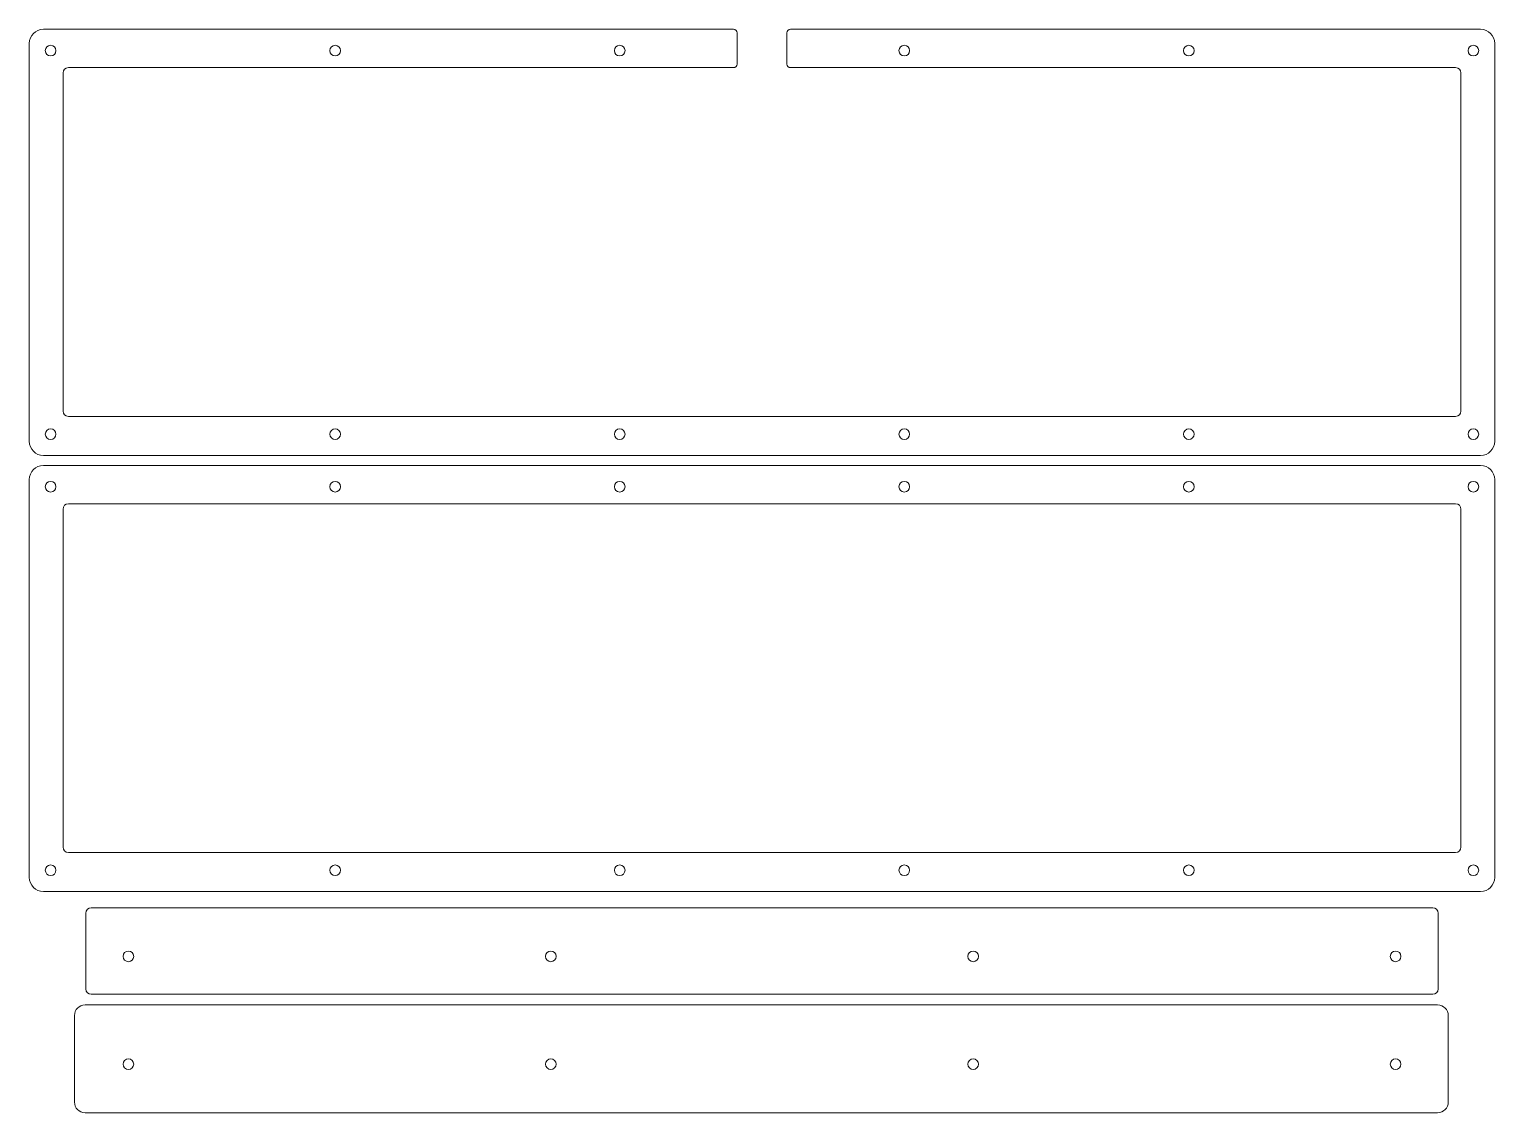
# Model space of a CAD drawing. Header units: inches. Extents: x 9.4 to 50.6, y -18.7 to 48.7.
# Drawn here: x 9.37 to 50.61, y -18.72 to 11.78 of the extents above; entities that cross this region are included whole.
import ezdxf

# ---------------------------------------------------------------- set-up
doc = ezdxf.new("R2010")
doc.units = ezdxf.units.IN
doc.header["$MEASUREMENT"] = 0
doc.layers.add('Layer 1', color=7, linetype='Continuous')

# ---------------------------------------------------------------- blocks, each defined once
blk = doc.blocks.new('block 4')
at = {"layer": 'Layer 1', "lineweight": 0}
blk.add_open_spline([(10.116, 11.183), (10.116, 11.266), (10.049, 11.333), (9.966, 11.333), (9.883, 11.333), (9.816, 11.266), (9.816, 11.183), (9.816, 11.1), (9.883, 11.033), (9.966, 11.033), (10.049, 11.033), (10.116, 11.1), (10.116, 11.183)], degree=3, knots=[0, 0, 0, 0, 1, 1, 1, 2, 2, 2, 3, 3, 3, 4, 4, 4, 4], dxfattribs=at)
blk = doc.blocks.new('block 3')
at = {"layer": 'Layer 1'}
blk.add_blockref('block 4', (0, 0), dxfattribs=at)
blk = doc.blocks.new('block 6')
at = {"layer": 'Layer 1', "lineweight": 0}
blk.add_open_spline([(18.126, 11.183), (18.126, 11.266), (18.059, 11.333), (17.976, 11.333), (17.893, 11.333), (17.826, 11.266), (17.826, 11.183), (17.826, 11.1), (17.893, 11.033), (17.976, 11.033), (18.059, 11.033), (18.126, 11.1), (18.126, 11.183)], degree=3, knots=[0, 0, 0, 0, 1, 1, 1, 2, 2, 2, 3, 3, 3, 4, 4, 4, 4], dxfattribs=at)
blk = doc.blocks.new('block 5')
at = {"layer": 'Layer 1'}
blk.add_blockref('block 6', (0, 0), dxfattribs=at)
blk = doc.blocks.new('block 8')
at = {"layer": 'Layer 1', "lineweight": 0}
blk.add_open_spline([(26.135, 11.183), (26.135, 11.266), (26.068, 11.333), (25.985, 11.333), (25.902, 11.333), (25.835, 11.266), (25.835, 11.183), (25.835, 11.1), (25.902, 11.033), (25.985, 11.033), (26.068, 11.033), (26.135, 11.1), (26.135, 11.183)], degree=3, knots=[0, 0, 0, 0, 1, 1, 1, 2, 2, 2, 3, 3, 3, 4, 4, 4, 4], dxfattribs=at)
blk = doc.blocks.new('block 7')
at = {"layer": 'Layer 1'}
blk.add_blockref('block 8', (0, 0), dxfattribs=at)
blk = doc.blocks.new('block 10')
at = {"layer": 'Layer 1', "lineweight": 0}
blk.add_open_spline([(34.145, 11.183), (34.145, 11.266), (34.078, 11.333), (33.995, 11.333), (33.912, 11.333), (33.845, 11.266), (33.845, 11.183), (33.845, 11.1), (33.912, 11.033), (33.995, 11.033), (34.078, 11.033), (34.145, 11.1), (34.145, 11.183)], degree=3, knots=[0, 0, 0, 0, 1, 1, 1, 2, 2, 2, 3, 3, 3, 4, 4, 4, 4], dxfattribs=at)
blk = doc.blocks.new('block 9')
at = {"layer": 'Layer 1'}
blk.add_blockref('block 10', (0, 0), dxfattribs=at)
blk = doc.blocks.new('block 12')
at = {"layer": 'Layer 1', "lineweight": 0}
blk.add_open_spline([(42.154, 11.183), (42.154, 11.266), (42.087, 11.333), (42.004, 11.333), (41.921, 11.333), (41.854, 11.266), (41.854, 11.183), (41.854, 11.1), (41.921, 11.033), (42.004, 11.033), (42.087, 11.033), (42.154, 11.1), (42.154, 11.183)], degree=3, knots=[0, 0, 0, 0, 1, 1, 1, 2, 2, 2, 3, 3, 3, 4, 4, 4, 4], dxfattribs=at)
blk = doc.blocks.new('block 11')
at = {"layer": 'Layer 1'}
blk.add_blockref('block 12', (0, 0), dxfattribs=at)
blk = doc.blocks.new('block 14')
at = {"layer": 'Layer 1', "lineweight": 0}
blk.add_open_spline([(50.164, 11.183), (50.164, 11.266), (50.097, 11.333), (50.014, 11.333), (49.931, 11.333), (49.864, 11.266), (49.864, 11.183), (49.864, 11.1), (49.931, 11.033), (50.014, 11.033), (50.097, 11.033), (50.164, 11.1), (50.164, 11.183)], degree=3, knots=[0, 0, 0, 0, 1, 1, 1, 2, 2, 2, 3, 3, 3, 4, 4, 4, 4], dxfattribs=at)
blk = doc.blocks.new('block 13')
at = {"layer": 'Layer 1'}
blk.add_blockref('block 14', (0, 0), dxfattribs=at)
blk = doc.blocks.new('block 16')
at = {"layer": 'Layer 1', "lineweight": 0}
blk.add_open_spline([(50.164, 0.383), (50.164, 0.466), (50.097, 0.533), (50.014, 0.533), (49.931, 0.533), (49.864, 0.466), (49.864, 0.383), (49.864, 0.3), (49.931, 0.233), (50.014, 0.233), (50.097, 0.233), (50.164, 0.3), (50.164, 0.383)], degree=3, knots=[0, 0, 0, 0, 1, 1, 1, 2, 2, 2, 3, 3, 3, 4, 4, 4, 4], dxfattribs=at)
blk = doc.blocks.new('block 15')
at = {"layer": 'Layer 1'}
blk.add_blockref('block 16', (0, 0), dxfattribs=at)
blk = doc.blocks.new('block 18')
at = {"layer": 'Layer 1', "lineweight": 0}
blk.add_open_spline([(42.154, 0.383), (42.154, 0.466), (42.087, 0.533), (42.004, 0.533), (41.921, 0.533), (41.854, 0.466), (41.854, 0.383), (41.854, 0.3), (41.921, 0.233), (42.004, 0.233), (42.087, 0.233), (42.154, 0.3), (42.154, 0.383)], degree=3, knots=[0, 0, 0, 0, 1, 1, 1, 2, 2, 2, 3, 3, 3, 4, 4, 4, 4], dxfattribs=at)
blk = doc.blocks.new('block 17')
at = {"layer": 'Layer 1'}
blk.add_blockref('block 18', (0, 0), dxfattribs=at)
blk = doc.blocks.new('block 20')
at = {"layer": 'Layer 1', "lineweight": 0}
blk.add_open_spline([(34.145, 0.383), (34.145, 0.466), (34.078, 0.533), (33.995, 0.533), (33.912, 0.533), (33.845, 0.466), (33.845, 0.383), (33.845, 0.3), (33.912, 0.233), (33.995, 0.233), (34.078, 0.233), (34.145, 0.3), (34.145, 0.383)], degree=3, knots=[0, 0, 0, 0, 1, 1, 1, 2, 2, 2, 3, 3, 3, 4, 4, 4, 4], dxfattribs=at)
blk = doc.blocks.new('block 19')
at = {"layer": 'Layer 1'}
blk.add_blockref('block 20', (0, 0), dxfattribs=at)
blk = doc.blocks.new('block 22')
at = {"layer": 'Layer 1', "lineweight": 0}
blk.add_open_spline([(26.135, 0.383), (26.135, 0.466), (26.068, 0.533), (25.985, 0.533), (25.902, 0.533), (25.835, 0.466), (25.835, 0.383), (25.835, 0.3), (25.902, 0.233), (25.985, 0.233), (26.068, 0.233), (26.135, 0.3), (26.135, 0.383)], degree=3, knots=[0, 0, 0, 0, 1, 1, 1, 2, 2, 2, 3, 3, 3, 4, 4, 4, 4], dxfattribs=at)
blk = doc.blocks.new('block 21')
at = {"layer": 'Layer 1'}
blk.add_blockref('block 22', (0, 0), dxfattribs=at)
blk = doc.blocks.new('block 24')
at = {"layer": 'Layer 1', "lineweight": 0}
blk.add_open_spline([(18.126, 0.383), (18.126, 0.466), (18.059, 0.533), (17.976, 0.533), (17.893, 0.533), (17.826, 0.466), (17.826, 0.383), (17.826, 0.3), (17.893, 0.233), (17.976, 0.233), (18.059, 0.233), (18.126, 0.3), (18.126, 0.383)], degree=3, knots=[0, 0, 0, 0, 1, 1, 1, 2, 2, 2, 3, 3, 3, 4, 4, 4, 4], dxfattribs=at)
blk = doc.blocks.new('block 23')
at = {"layer": 'Layer 1'}
blk.add_blockref('block 24', (0, 0), dxfattribs=at)
blk = doc.blocks.new('block 26')
at = {"layer": 'Layer 1', "lineweight": 0}
blk.add_open_spline([(10.116, 0.383), (10.116, 0.466), (10.049, 0.533), (9.966, 0.533), (9.883, 0.533), (9.816, 0.466), (9.816, 0.383), (9.816, 0.3), (9.883, 0.233), (9.966, 0.233), (10.049, 0.233), (10.116, 0.3), (10.116, 0.383)], degree=3, knots=[0, 0, 0, 0, 1, 1, 1, 2, 2, 2, 3, 3, 3, 4, 4, 4, 4], dxfattribs=at)
blk = doc.blocks.new('block 25')
at = {"layer": 'Layer 1'}
blk.add_blockref('block 26', (0, 0), dxfattribs=at)
blk = doc.blocks.new('block 28')
at = {"layer": 'Layer 1', "lineweight": 0}
blk.add_open_spline([(50.214, -0.217), (50.435, -0.217), (50.614, -0.038), (50.614, 0.183), (50.614, 0.183), (50.614, 11.383), (50.614, 11.383), (50.614, 11.604), (50.435, 11.783), (50.214, 11.783), (50.214, 11.783), (30.79, 11.783), (30.79, 11.783), (30.735, 11.783), (30.69, 11.738), (30.69, 11.683), (30.69, 11.683), (30.69, 10.803), (30.69, 10.803), (30.69, 10.748), (30.735, 10.703), (30.79, 10.703), (30.79, 10.703), (49.514, 10.703), (49.514, 10.703), (49.596, 10.703), (49.664, 10.636), (49.664, 10.553), (49.664, 10.553), (49.664, 1.033), (49.664, 1.033), (49.664, 0.95), (49.596, 0.883), (49.514, 0.883), (49.514, 0.883), (10.466, 0.883), (10.466, 0.883), (10.383, 0.883), (10.316, 0.95), (10.316, 1.033), (10.316, 1.033), (10.316, 10.553), (10.316, 10.553), (10.316, 10.636), (10.383, 10.703), (10.466, 10.703), (10.466, 10.703), (29.19, 10.703), (29.19, 10.703), (29.245, 10.703), (29.29, 10.748), (29.29, 10.803), (29.29, 10.803), (29.29, 11.683), (29.29, 11.683), (29.29, 11.738), (29.245, 11.783), (29.19, 11.783), (29.19, 11.783), (9.766, 11.783), (9.766, 11.783), (9.545, 11.783), (9.366, 11.604), (9.366, 11.383), (9.366, 11.383), (9.366, 0.183), (9.366, 0.183), (9.366, -0.038), (9.545, -0.217), (9.766, -0.217), (9.766, -0.217), (50.214, -0.217), (50.214, -0.217)], degree=3, knots=[0, 0, 0, 0, 1, 1, 1, 2, 2, 2, 3, 3, 3, 4, 4, 4, 5, 5, 5, 6, 6, 6, 7, 7, 7, 8, 8, 8, 9, 9, 9, 10, 10, 10, 11, 11, 11, 12, 12, 12, 13, 13, 13, 14, 14, 14, 15, 15, 15, 16, 16, 16, 17, 17, 17, 18, 18, 18, 19, 19, 19, 20, 20, 20, 21, 21, 21, 22, 22, 22, 23, 23, 23, 24, 24, 24, 24], dxfattribs=at)
blk = doc.blocks.new('block 27')
at = {"layer": 'Layer 1'}
blk.add_blockref('block 28', (0, 0), dxfattribs=at)
blk = doc.blocks.new('block 2')
at = {"layer": 'Layer 1'}
for name in ['block 27', 'block 3', 'block 5', 'block 7', 'block 9', 'block 11', 'block 13', 'block 25', 'block 23', 'block 21', 'block 19', 'block 17', 'block 15']:
    blk.add_blockref(name, (0, 0), dxfattribs=at)
blk = doc.blocks.new('block 31')
at = {"layer": 'Layer 1', "lineweight": 0}
blk.add_open_spline([(10.116, -1.097), (10.116, -1.014), (10.049, -0.947), (9.966, -0.947), (9.883, -0.947), (9.816, -1.014), (9.816, -1.097), (9.816, -1.18), (9.883, -1.247), (9.966, -1.247), (10.049, -1.247), (10.116, -1.18), (10.116, -1.097)], degree=3, knots=[0, 0, 0, 0, 1, 1, 1, 2, 2, 2, 3, 3, 3, 4, 4, 4, 4], dxfattribs=at)
blk = doc.blocks.new('block 30')
at = {"layer": 'Layer 1'}
blk.add_blockref('block 31', (0, 0), dxfattribs=at)
blk = doc.blocks.new('block 33')
at = {"layer": 'Layer 1', "lineweight": 0}
blk.add_open_spline([(18.126, -1.097), (18.126, -1.014), (18.059, -0.947), (17.976, -0.947), (17.893, -0.947), (17.826, -1.014), (17.826, -1.097), (17.826, -1.18), (17.893, -1.247), (17.976, -1.247), (18.059, -1.247), (18.126, -1.18), (18.126, -1.097)], degree=3, knots=[0, 0, 0, 0, 1, 1, 1, 2, 2, 2, 3, 3, 3, 4, 4, 4, 4], dxfattribs=at)
blk = doc.blocks.new('block 32')
at = {"layer": 'Layer 1'}
blk.add_blockref('block 33', (0, 0), dxfattribs=at)
blk = doc.blocks.new('block 35')
at = {"layer": 'Layer 1', "lineweight": 0}
blk.add_open_spline([(26.135, -1.097), (26.135, -1.014), (26.068, -0.947), (25.985, -0.947), (25.902, -0.947), (25.835, -1.014), (25.835, -1.097), (25.835, -1.18), (25.902, -1.247), (25.985, -1.247), (26.068, -1.247), (26.135, -1.18), (26.135, -1.097)], degree=3, knots=[0, 0, 0, 0, 1, 1, 1, 2, 2, 2, 3, 3, 3, 4, 4, 4, 4], dxfattribs=at)
blk = doc.blocks.new('block 34')
at = {"layer": 'Layer 1'}
blk.add_blockref('block 35', (0, 0), dxfattribs=at)
blk = doc.blocks.new('block 37')
at = {"layer": 'Layer 1', "lineweight": 0}
blk.add_open_spline([(34.145, -1.097), (34.145, -1.014), (34.078, -0.947), (33.995, -0.947), (33.912, -0.947), (33.845, -1.014), (33.845, -1.097), (33.845, -1.18), (33.912, -1.247), (33.995, -1.247), (34.078, -1.247), (34.145, -1.18), (34.145, -1.097)], degree=3, knots=[0, 0, 0, 0, 1, 1, 1, 2, 2, 2, 3, 3, 3, 4, 4, 4, 4], dxfattribs=at)
blk = doc.blocks.new('block 36')
at = {"layer": 'Layer 1'}
blk.add_blockref('block 37', (0, 0), dxfattribs=at)
blk = doc.blocks.new('block 39')
at = {"layer": 'Layer 1', "lineweight": 0}
blk.add_open_spline([(42.154, -1.097), (42.154, -1.014), (42.087, -0.947), (42.004, -0.947), (41.921, -0.947), (41.854, -1.014), (41.854, -1.097), (41.854, -1.18), (41.921, -1.247), (42.004, -1.247), (42.087, -1.247), (42.154, -1.18), (42.154, -1.097)], degree=3, knots=[0, 0, 0, 0, 1, 1, 1, 2, 2, 2, 3, 3, 3, 4, 4, 4, 4], dxfattribs=at)
blk = doc.blocks.new('block 38')
at = {"layer": 'Layer 1'}
blk.add_blockref('block 39', (0, 0), dxfattribs=at)
blk = doc.blocks.new('block 41')
at = {"layer": 'Layer 1', "lineweight": 0}
blk.add_open_spline([(50.164, -1.097), (50.164, -1.014), (50.097, -0.947), (50.014, -0.947), (49.931, -0.947), (49.864, -1.014), (49.864, -1.097), (49.864, -1.18), (49.931, -1.247), (50.014, -1.247), (50.097, -1.247), (50.164, -1.18), (50.164, -1.097)], degree=3, knots=[0, 0, 0, 0, 1, 1, 1, 2, 2, 2, 3, 3, 3, 4, 4, 4, 4], dxfattribs=at)
blk = doc.blocks.new('block 40')
at = {"layer": 'Layer 1'}
blk.add_blockref('block 41', (0, 0), dxfattribs=at)
blk = doc.blocks.new('block 43')
at = {"layer": 'Layer 1', "lineweight": 0}
blk.add_open_spline([(50.164, -11.897), (50.164, -11.814), (50.097, -11.747), (50.014, -11.747), (49.931, -11.747), (49.864, -11.814), (49.864, -11.897), (49.864, -11.98), (49.931, -12.047), (50.014, -12.047), (50.097, -12.047), (50.164, -11.98), (50.164, -11.897)], degree=3, knots=[0, 0, 0, 0, 1, 1, 1, 2, 2, 2, 3, 3, 3, 4, 4, 4, 4], dxfattribs=at)
blk = doc.blocks.new('block 42')
at = {"layer": 'Layer 1'}
blk.add_blockref('block 43', (0, 0), dxfattribs=at)
blk = doc.blocks.new('block 45')
at = {"layer": 'Layer 1', "lineweight": 0}
blk.add_open_spline([(42.154, -11.897), (42.154, -11.814), (42.087, -11.747), (42.004, -11.747), (41.921, -11.747), (41.854, -11.814), (41.854, -11.897), (41.854, -11.98), (41.921, -12.047), (42.004, -12.047), (42.087, -12.047), (42.154, -11.98), (42.154, -11.897)], degree=3, knots=[0, 0, 0, 0, 1, 1, 1, 2, 2, 2, 3, 3, 3, 4, 4, 4, 4], dxfattribs=at)
blk = doc.blocks.new('block 44')
at = {"layer": 'Layer 1'}
blk.add_blockref('block 45', (0, 0), dxfattribs=at)
blk = doc.blocks.new('block 47')
at = {"layer": 'Layer 1', "lineweight": 0}
blk.add_open_spline([(34.145, -11.897), (34.145, -11.814), (34.078, -11.747), (33.995, -11.747), (33.912, -11.747), (33.845, -11.814), (33.845, -11.897), (33.845, -11.98), (33.912, -12.047), (33.995, -12.047), (34.078, -12.047), (34.145, -11.98), (34.145, -11.897)], degree=3, knots=[0, 0, 0, 0, 1, 1, 1, 2, 2, 2, 3, 3, 3, 4, 4, 4, 4], dxfattribs=at)
blk = doc.blocks.new('block 46')
at = {"layer": 'Layer 1'}
blk.add_blockref('block 47', (0, 0), dxfattribs=at)
blk = doc.blocks.new('block 49')
at = {"layer": 'Layer 1', "lineweight": 0}
blk.add_open_spline([(26.135, -11.897), (26.135, -11.814), (26.068, -11.747), (25.985, -11.747), (25.902, -11.747), (25.835, -11.814), (25.835, -11.897), (25.835, -11.98), (25.902, -12.047), (25.985, -12.047), (26.068, -12.047), (26.135, -11.98), (26.135, -11.897)], degree=3, knots=[0, 0, 0, 0, 1, 1, 1, 2, 2, 2, 3, 3, 3, 4, 4, 4, 4], dxfattribs=at)
blk = doc.blocks.new('block 48')
at = {"layer": 'Layer 1'}
blk.add_blockref('block 49', (0, 0), dxfattribs=at)
blk = doc.blocks.new('block 51')
at = {"layer": 'Layer 1', "lineweight": 0}
blk.add_open_spline([(18.126, -11.897), (18.126, -11.814), (18.059, -11.747), (17.976, -11.747), (17.893, -11.747), (17.826, -11.814), (17.826, -11.897), (17.826, -11.98), (17.893, -12.047), (17.976, -12.047), (18.059, -12.047), (18.126, -11.98), (18.126, -11.897)], degree=3, knots=[0, 0, 0, 0, 1, 1, 1, 2, 2, 2, 3, 3, 3, 4, 4, 4, 4], dxfattribs=at)
blk = doc.blocks.new('block 50')
at = {"layer": 'Layer 1'}
blk.add_blockref('block 51', (0, 0), dxfattribs=at)
blk = doc.blocks.new('block 53')
at = {"layer": 'Layer 1', "lineweight": 0}
blk.add_open_spline([(10.116, -11.897), (10.116, -11.814), (10.049, -11.747), (9.966, -11.747), (9.883, -11.747), (9.816, -11.814), (9.816, -11.897), (9.816, -11.98), (9.883, -12.047), (9.966, -12.047), (10.049, -12.047), (10.116, -11.98), (10.116, -11.897)], degree=3, knots=[0, 0, 0, 0, 1, 1, 1, 2, 2, 2, 3, 3, 3, 4, 4, 4, 4], dxfattribs=at)
blk = doc.blocks.new('block 52')
at = {"layer": 'Layer 1'}
blk.add_blockref('block 53', (0, 0), dxfattribs=at)
blk = doc.blocks.new('block 55')
at = {"layer": 'Layer 1', "lineweight": 0}
blk.add_open_spline([(9.766, -0.497), (9.545, -0.497), (9.366, -0.676), (9.366, -0.897), (9.366, -0.897), (9.366, -12.097), (9.366, -12.097), (9.366, -12.318), (9.545, -12.497), (9.766, -12.497), (9.766, -12.497), (50.214, -12.497), (50.214, -12.497), (50.435, -12.497), (50.614, -12.318), (50.614, -12.097), (50.614, -12.097), (50.614, -0.897), (50.614, -0.897), (50.614, -0.676), (50.435, -0.497), (50.214, -0.497), (50.214, -0.497), (9.766, -0.497), (9.766, -0.497)], degree=3, knots=[0, 0, 0, 0, 1, 1, 1, 2, 2, 2, 3, 3, 3, 4, 4, 4, 5, 5, 5, 6, 6, 6, 7, 7, 7, 8, 8, 8, 8], dxfattribs=at)
blk = doc.blocks.new('block 56')
at = {"layer": 'Layer 1', "lineweight": 0}
blk.add_open_spline([(49.514, -1.577), (49.596, -1.577), (49.664, -1.644), (49.664, -1.727), (49.664, -1.727), (49.664, -11.247), (49.664, -11.247), (49.664, -11.33), (49.596, -11.397), (49.514, -11.397), (49.514, -11.397), (10.466, -11.397), (10.466, -11.397), (10.383, -11.397), (10.316, -11.33), (10.316, -11.247), (10.316, -11.247), (10.316, -1.727), (10.316, -1.727), (10.316, -1.644), (10.383, -1.577), (10.466, -1.577), (10.466, -1.577), (49.514, -1.577), (49.514, -1.577)], degree=3, knots=[0, 0, 0, 0, 1, 1, 1, 2, 2, 2, 3, 3, 3, 4, 4, 4, 5, 5, 5, 6, 6, 6, 7, 7, 7, 8, 8, 8, 8], dxfattribs=at)
blk = doc.blocks.new('block 54')
at = {"layer": 'Layer 1'}
for name in ['block 55', 'block 56']:
    blk.add_blockref(name, (0, 0), dxfattribs=at)
blk = doc.blocks.new('block 29')
at = {"layer": 'Layer 1'}
for name in ['block 54', 'block 30', 'block 32', 'block 34', 'block 36', 'block 38', 'block 40', 'block 52', 'block 50', 'block 48', 'block 46', 'block 44', 'block 42']:
    blk.add_blockref(name, (0, 0), dxfattribs=at)
blk = doc.blocks.new('block 121')
at = {"layer": 'Layer 1', "lineweight": 0}
blk.add_open_spline([(11.106, -12.953), (11.023, -12.953), (10.956, -13.02), (10.956, -13.103), (10.956, -13.103), (10.956, -15.239), (10.956, -15.239), (10.956, -15.321), (11.023, -15.389), (11.106, -15.389), (11.106, -15.389), (48.874, -15.389), (48.874, -15.389), (48.957, -15.389), (49.024, -15.321), (49.024, -15.239), (49.024, -15.239), (49.024, -13.103), (49.024, -13.103), (49.024, -13.02), (48.957, -12.953), (48.874, -12.953), (48.874, -12.953), (11.106, -12.953), (11.106, -12.953)], degree=3, knots=[0, 0, 0, 0, 1, 1, 1, 2, 2, 2, 3, 3, 3, 4, 4, 4, 5, 5, 5, 6, 6, 6, 7, 7, 7, 8, 8, 8, 8], dxfattribs=at)
blk = doc.blocks.new('block 120')
at = {"layer": 'Layer 1'}
blk.add_blockref('block 121', (0, 0), dxfattribs=at)
blk = doc.blocks.new('block 123')
at = {"layer": 'Layer 1', "lineweight": 0}
blk.add_open_spline([(47.974, -14.321), (47.974, -14.238), (47.907, -14.171), (47.824, -14.171), (47.741, -14.171), (47.674, -14.238), (47.674, -14.321), (47.674, -14.404), (47.741, -14.471), (47.824, -14.471), (47.907, -14.471), (47.974, -14.404), (47.974, -14.321)], degree=3, knots=[0, 0, 0, 0, 1, 1, 1, 2, 2, 2, 3, 3, 3, 4, 4, 4, 4], dxfattribs=at)
blk = doc.blocks.new('block 122')
at = {"layer": 'Layer 1'}
blk.add_blockref('block 123', (0, 0), dxfattribs=at)
blk = doc.blocks.new('block 125')
at = {"layer": 'Layer 1', "lineweight": 0}
blk.add_open_spline([(36.085, -14.321), (36.085, -14.238), (36.018, -14.171), (35.935, -14.171), (35.852, -14.171), (35.785, -14.238), (35.785, -14.321), (35.785, -14.404), (35.852, -14.471), (35.935, -14.471), (36.018, -14.471), (36.085, -14.404), (36.085, -14.321)], degree=3, knots=[0, 0, 0, 0, 1, 1, 1, 2, 2, 2, 3, 3, 3, 4, 4, 4, 4], dxfattribs=at)
blk = doc.blocks.new('block 124')
at = {"layer": 'Layer 1'}
blk.add_blockref('block 125', (0, 0), dxfattribs=at)
blk = doc.blocks.new('block 127')
at = {"layer": 'Layer 1', "lineweight": 0}
blk.add_open_spline([(24.195, -14.321), (24.195, -14.238), (24.128, -14.171), (24.045, -14.171), (23.962, -14.171), (23.895, -14.238), (23.895, -14.321), (23.895, -14.404), (23.962, -14.471), (24.045, -14.471), (24.128, -14.471), (24.195, -14.404), (24.195, -14.321)], degree=3, knots=[0, 0, 0, 0, 1, 1, 1, 2, 2, 2, 3, 3, 3, 4, 4, 4, 4], dxfattribs=at)
blk = doc.blocks.new('block 126')
at = {"layer": 'Layer 1'}
blk.add_blockref('block 127', (0, 0), dxfattribs=at)
blk = doc.blocks.new('block 129')
at = {"layer": 'Layer 1', "lineweight": 0}
blk.add_open_spline([(12.306, -14.321), (12.306, -14.238), (12.238, -14.171), (12.156, -14.171), (12.073, -14.171), (12.006, -14.238), (12.006, -14.321), (12.006, -14.404), (12.073, -14.471), (12.156, -14.471), (12.238, -14.471), (12.306, -14.404), (12.306, -14.321)], degree=3, knots=[0, 0, 0, 0, 1, 1, 1, 2, 2, 2, 3, 3, 3, 4, 4, 4, 4], dxfattribs=at)
blk = doc.blocks.new('block 128')
at = {"layer": 'Layer 1'}
blk.add_blockref('block 129', (0, 0), dxfattribs=at)
blk = doc.blocks.new('block 119')
at = {"layer": 'Layer 1'}
for name in ['block 120', 'block 128', 'block 126', 'block 124', 'block 122']:
    blk.add_blockref(name, (0, 0), dxfattribs=at)
blk = doc.blocks.new('block 133')
at = {"layer": 'Layer 1', "lineweight": 0}
blk.add_open_spline([(10.938, -15.689), (10.772, -15.689), (10.638, -15.823), (10.638, -15.989), (10.638, -15.989), (10.638, -18.424), (10.638, -18.424), (10.638, -18.59), (10.772, -18.724), (10.938, -18.724), (10.938, -18.724), (49.007, -18.724), (49.007, -18.724), (49.172, -18.724), (49.307, -18.59), (49.307, -18.424), (49.307, -18.424), (49.307, -15.989), (49.307, -15.989), (49.307, -15.823), (49.172, -15.689), (49.007, -15.689), (49.007, -15.689), (10.938, -15.689), (10.938, -15.689)], degree=3, knots=[0, 0, 0, 0, 1, 1, 1, 2, 2, 2, 3, 3, 3, 4, 4, 4, 5, 5, 5, 6, 6, 6, 7, 7, 7, 8, 8, 8, 8], dxfattribs=at)
blk = doc.blocks.new('block 132')
at = {"layer": 'Layer 1'}
blk.add_blockref('block 133', (0, 0), dxfattribs=at)
blk = doc.blocks.new('block 131')
at = {"layer": 'Layer 1'}
blk.add_blockref('block 132', (0, 0), dxfattribs=at)
blk = doc.blocks.new('block 135')
at = {"layer": 'Layer 1', "lineweight": 0}
blk.add_open_spline([(47.974, -17.356), (47.974, -17.273), (47.907, -17.206), (47.824, -17.206), (47.741, -17.206), (47.674, -17.273), (47.674, -17.356), (47.674, -17.439), (47.741, -17.506), (47.824, -17.506), (47.907, -17.506), (47.974, -17.439), (47.974, -17.356)], degree=3, knots=[0, 0, 0, 0, 1, 1, 1, 2, 2, 2, 3, 3, 3, 4, 4, 4, 4], dxfattribs=at)
blk = doc.blocks.new('block 134')
at = {"layer": 'Layer 1'}
blk.add_blockref('block 135', (0, 0), dxfattribs=at)
blk = doc.blocks.new('block 137')
at = {"layer": 'Layer 1', "lineweight": 0}
blk.add_open_spline([(36.085, -17.356), (36.085, -17.273), (36.018, -17.206), (35.935, -17.206), (35.852, -17.206), (35.785, -17.273), (35.785, -17.356), (35.785, -17.439), (35.852, -17.506), (35.935, -17.506), (36.018, -17.506), (36.085, -17.439), (36.085, -17.356)], degree=3, knots=[0, 0, 0, 0, 1, 1, 1, 2, 2, 2, 3, 3, 3, 4, 4, 4, 4], dxfattribs=at)
blk = doc.blocks.new('block 136')
at = {"layer": 'Layer 1'}
blk.add_blockref('block 137', (0, 0), dxfattribs=at)
blk = doc.blocks.new('block 139')
at = {"layer": 'Layer 1', "lineweight": 0}
blk.add_open_spline([(24.195, -17.356), (24.195, -17.273), (24.128, -17.206), (24.045, -17.206), (23.962, -17.206), (23.895, -17.273), (23.895, -17.356), (23.895, -17.439), (23.962, -17.506), (24.045, -17.506), (24.128, -17.506), (24.195, -17.439), (24.195, -17.356)], degree=3, knots=[0, 0, 0, 0, 1, 1, 1, 2, 2, 2, 3, 3, 3, 4, 4, 4, 4], dxfattribs=at)
blk = doc.blocks.new('block 138')
at = {"layer": 'Layer 1'}
blk.add_blockref('block 139', (0, 0), dxfattribs=at)
blk = doc.blocks.new('block 141')
at = {"layer": 'Layer 1', "lineweight": 0}
blk.add_open_spline([(12.306, -17.356), (12.306, -17.273), (12.238, -17.206), (12.156, -17.206), (12.073, -17.206), (12.006, -17.273), (12.006, -17.356), (12.006, -17.439), (12.073, -17.506), (12.156, -17.506), (12.238, -17.506), (12.306, -17.439), (12.306, -17.356)], degree=3, knots=[0, 0, 0, 0, 1, 1, 1, 2, 2, 2, 3, 3, 3, 4, 4, 4, 4], dxfattribs=at)
blk = doc.blocks.new('block 140')
at = {"layer": 'Layer 1'}
blk.add_blockref('block 141', (0, 0), dxfattribs=at)
blk = doc.blocks.new('block 130')
at = {"layer": 'Layer 1'}
for name in ['block 131', 'block 140', 'block 138', 'block 136', 'block 134']:
    blk.add_blockref(name, (0, 0), dxfattribs=at)

msp = doc.modelspace()

# ---------------------------------------------------------------- block references
at = {"layer": 'Layer 1'}
for name in ['block 2', 'block 29', 'block 119', 'block 130']:
    msp.add_blockref(name, (0, 0), dxfattribs=at)

doc.saveas('drawing.dxf')
